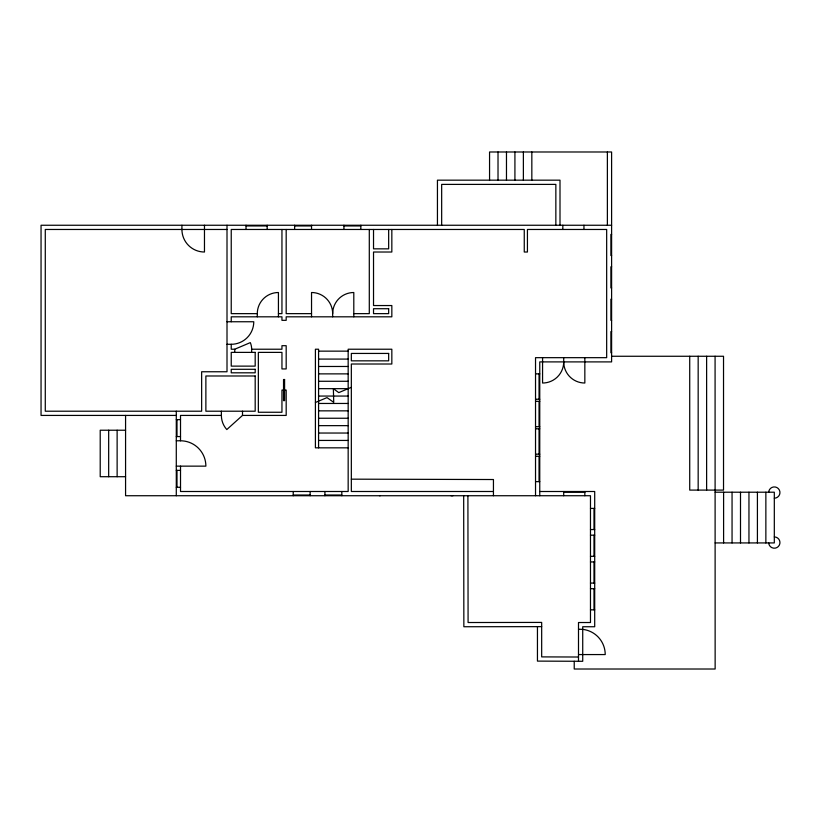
<?xml version="1.0" encoding="UTF-8"?>
<svg xmlns="http://www.w3.org/2000/svg" width="821" height="821" viewBox="0 0 821 821"><rect width="100%" height="100%" fill="white"/><g stroke="black" fill="none" stroke-linecap="round" stroke-linejoin="round"><path stroke-width="1.23" d="M563.699 495.73L563.709 491.502M584.839 495.73L584.839 491.502M768.723 492.21L768.877 491.102A5.634 5.634 0 0 1 775.291 487.007A5.634 5.634 0 0 1 779.929 493.052A5.634 5.634 0 0 1 774.316 498.193M284.589 390.067L286.18 390.067L286.18 415.426L242.503 415.426L226.801 429.568A21.13 21.13 0 0 1 221.372 415.426L221.372 411.208M227.007 321.75L253.771 321.75A22.536 22.536 0 0 1 231.235 344.286L231.235 349.223L234.755 349.223L250.313 342.614A16.902 16.902 0 0 1 251.657 349.223L251.657 352.383M315.408 402.495L327.004 397.6L333.737 402.352L333.357 388.661L338.775 392.623L351.337 387.317M541.675 626.639L463.855 626.741L463.68 495.73M611.604 225.252L41.05 225.252L41.05 415.426L176.289 415.426M246.023 225.949L267.153 225.949M294.626 225.949L311.539 225.949M343.937 225.949L360.84 225.949M227.007 229.47L45.278 229.47L45.278 411.208L201.648 411.208L201.648 371.759L227.007 371.759L227.007 225.252M611.604 234.406L610.896 234.406L610.896 255.536L611.604 255.536M611.604 266.804L610.896 266.804L610.896 287.935L611.604 287.935M611.604 299.203L610.896 299.203L610.896 320.334L611.604 320.334M278.432 316.814L278.432 292.512A21.13 21.13 0 0 0 257.291 313.643L231.235 313.643L231.235 229.47L524.26 229.47L524.26 252.016L527.431 252.016L527.431 229.47L606.668 229.47L606.668 357.669L535.528 357.669L535.528 495.73M278.432 313.643L281.952 313.643L281.952 229.47M311.539 313.643L286.18 313.643L286.18 229.47M353.8 313.643L369.296 313.643L369.296 229.47M611.604 331.612L610.896 331.612L610.896 352.743L611.604 352.743M227.007 344.286L231.235 344.286M251.657 349.223L281.952 349.223L281.952 345.692L286.18 345.692L286.18 368.937L281.952 368.937L281.952 352.383L258.348 352.383L258.348 412.255L281.952 412.255L281.952 390.067L283.532 390.067M318.579 351.142L348.166 351.142M611.604 356.263L723.527 356.263L723.527 490.096L689.722 490.096L689.722 356.263M318.579 359.085L348.166 359.085M318.579 366.474L348.166 366.474M318.579 373.873L348.166 373.873M535.528 373.873L539.756 373.873M318.579 381.272L348.166 381.272M318.579 388.661L348.166 388.661M318.579 396.061L348.166 396.061M535.528 399.232L539.756 399.232M535.528 401.346L539.756 401.346M318.579 403.46L348.166 403.46M318.579 410.849L348.166 410.849M221.372 415.426L180.517 415.426L180.517 440.785A25.359 25.359 0 0 1 205.876 466.143L176.289 466.143M318.579 418.248L348.166 418.248M176.289 419.654L180.517 419.654M318.579 425.647L348.166 425.647M535.528 426.704L539.756 426.704M535.528 428.819L539.756 428.819M125.572 430.225L100.213 430.225L100.213 476.714L125.572 476.714M318.579 433.036L348.166 433.036M176.289 436.567L180.517 436.567M318.579 440.436L348.166 440.436M176.289 440.785L180.517 440.785M348.166 447.835L315.408 447.835L315.408 349.223L318.579 349.223L318.579 447.835M535.528 454.167L539.756 454.167M535.528 456.281L539.756 456.281M176.289 470.371L180.517 470.371M351.337 479.166L493.442 479.526L493.442 495.73M535.528 481.64L539.756 481.64M176.289 487.274L180.517 487.274M493.442 491.492L351.337 491.492L351.337 364.011L391.833 364.011L391.833 349.223L348.166 349.223L348.166 491.492L180.517 491.502L180.517 466.143M539.756 491.502L594.702 491.502L594.702 626.741L582.725 626.741L582.725 661.295L537.447 661.11L537.447 626.649M563.709 492.21L584.839 492.21M715.142 492.21L774.316 492.21L774.316 542.927L715.142 542.927M293.22 495.022L310.122 495.022L310.122 495.72M324.921 495.022L341.823 495.022M451.006 495.73L452.935 495.73M590.473 508.415L594.702 508.415M590.473 529.545L594.702 529.545M590.473 535.179L594.702 535.179M590.473 556.31L594.702 556.31M590.473 561.944L594.702 561.944M590.473 583.074L594.702 583.074M590.473 588.708L594.702 588.708M590.473 609.839L594.702 609.839M578.497 629.204L583.167 629.42A25.359 25.359 0 0 1 605.221 654.563L578.497 654.563M578.497 657.016L541.675 656.892L541.675 622.421L468.083 622.523L467.908 495.73M379.507 495.73L380.205 495.73M768.723 542.927L768.877 544.036A5.634 5.634 0 0 0 775.291 548.12A5.634 5.634 0 0 0 779.929 542.086A5.634 5.634 0 0 0 774.316 536.934M715.081 356.263L715.142 669.012L574.228 669.012L574.228 661.264M765.86 492.21L765.86 542.927M757.414 492.21L757.414 542.927M748.957 492.21L748.957 542.927M740.501 492.21L740.501 542.927M732.055 492.21L732.055 542.927M723.599 492.21L723.599 542.927M706.624 356.263L706.624 490.096M698.168 356.263L698.168 490.096M607.376 151.988L607.376 225.252M593.994 508.415L593.994 529.545M593.994 535.179L593.994 556.31M593.994 561.944L593.994 583.074M593.994 588.708L593.994 609.839M584.839 357.669L584.839 383.027A21.13 21.13 0 0 1 563.709 361.897L563.709 357.669M583.957 225.252L583.957 229.47M578.497 661.264L578.497 622.523L590.473 622.523L590.473 495.73L125.572 495.73L125.572 415.426M562.826 225.252L562.826 229.47M560.004 225.252L560.004 180.168L437.439 180.168L437.439 225.252M555.848 225.252L555.848 184.397L441.667 184.397L441.667 225.252M542.568 357.669L542.568 383.027A21.13 21.13 0 0 0 553.138 380.195L555.437 378.666A21.13 21.13 0 0 0 563.709 361.897M539.756 495.73L539.756 361.897L611.604 361.897L611.604 151.988L489.562 151.988L489.562 180.168M539.048 373.873L539.048 399.232M539.048 401.346L539.048 426.704M539.048 428.819L539.048 454.167M539.048 456.281L539.048 481.64M531.834 151.988L531.834 180.168M523.377 151.988L523.377 180.168M514.921 151.988L514.921 180.168M506.475 151.988L506.475 180.168M498.019 151.988L498.019 180.168M391.833 229.47L391.833 252.016L373.524 252.016L373.524 305.545L391.833 305.545L391.833 316.814L286.18 316.814L286.18 320.334L281.952 320.334L281.952 316.814L231.235 316.814L231.235 321.75M388.661 229.47L388.661 248.845L373.524 248.845L373.524 229.47M360.84 225.252L360.84 229.47M353.8 316.814L353.8 292.512A21.13 21.13 0 0 0 332.669 313.643L332.669 316.814M343.937 225.252L343.937 229.47M341.823 491.502L341.823 495.72M324.921 491.502L324.921 495.72M311.539 225.252L311.539 229.47M311.539 316.814L311.539 292.512A21.13 21.13 0 0 1 332.669 313.643M310.122 491.502L310.122 495.022M294.626 225.252L294.626 229.47M293.22 491.502L293.22 495.73M267.153 225.252L267.153 229.47M257.291 313.643L257.291 316.814M246.023 225.252L246.023 229.47M242.503 411.208L242.503 415.426M234.755 349.223L234.755 352.383M204.47 225.252L204.47 252.016A22.536 22.536 0 0 1 181.923 229.47L181.923 225.252M176.997 419.654L176.997 436.567M176.997 470.371L176.997 487.274M176.289 411.208L176.289 495.73M117.126 430.225L117.126 476.714M108.67 430.225L108.67 476.714M388.661 308.717L373.524 308.717L373.524 313.643L388.661 313.643L388.661 308.717M255.187 352.383L231.235 352.383L231.235 366.125L255.187 366.125L255.187 352.383M388.661 353.44L351.337 353.44L351.337 360.84L388.661 360.84L388.661 353.44M255.187 369.296L231.235 369.296L231.235 372.816L255.187 372.816L255.187 369.296M255.187 375.987L205.876 375.987L205.876 411.208L255.187 411.208L255.187 375.987M284.589 379.507L283.532 379.507L283.532 400.638L284.589 400.638L284.589 379.507"/></g></svg>
